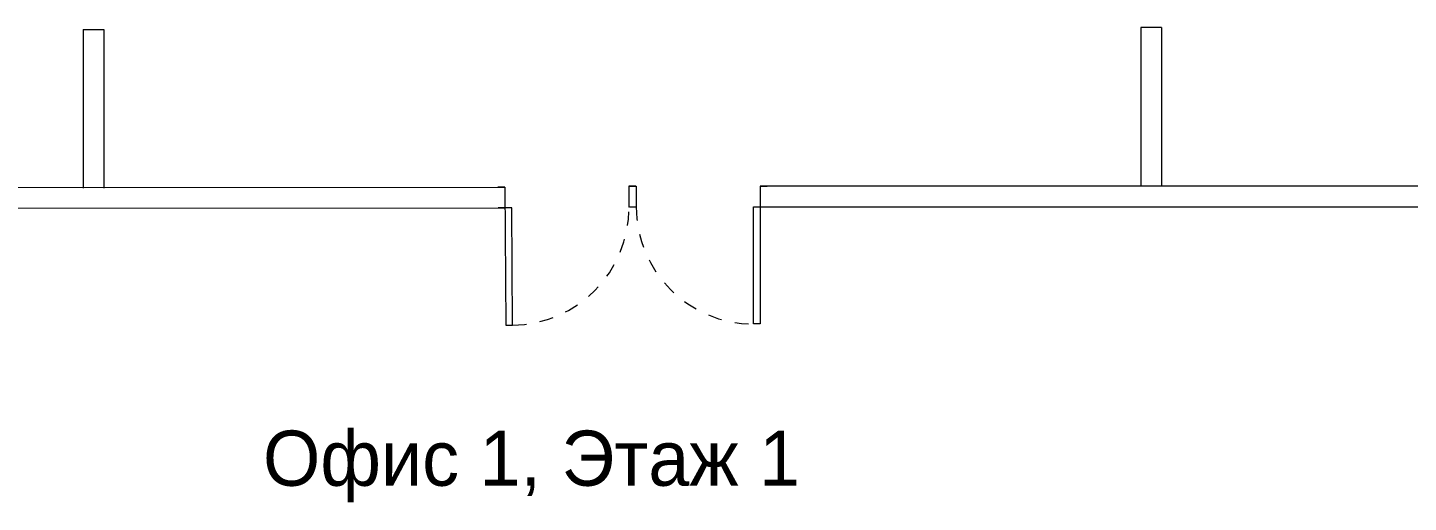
# Model space of a CAD drawing. Header units: inches. Extents: x 164.3 to 247.9, y 15.6 to 56.7.
# Drawn here: x 223.71 to 233.72, y 23.92 to 27.37 of the extents above; entities that cross this region are included whole.
import ezdxf

# ---------------------------------------------------------------- set-up
doc = ezdxf.new("R2010")
doc.units = ezdxf.units.IN
doc.header["$MEASUREMENT"] = 0
doc.linetypes.add('DASHED', pattern=[0.75, 0.5, -0.25])
for name, color, linetype, lineweight in [('7', 4, 'Continuous', 5), ('WALL 1 100', 250, 'Continuous', 9), ('окно', 7, 'Continuous', 9)]:
    doc.layers.add(name, color=color, linetype=linetype, lineweight=lineweight)
doc.layers.add('DOOR WINDOW 1 100', color=7, linetype='Continuous', lineweight=5, true_color=0x666666)
doc.styles.add('SS Projects_100_notes', font='', dxfattribs={"height": 0.4})
doc.styles.get('SS Projects_100_notes').set_extended_font_data('Bahnschrift')

msp = doc.modelspace()

# ---------------------------------------------------------------- linework, layer by layer
at = {"layer": '7', "color": 8, "linetype": 'DASHED', "ltscale": 0.2}
for centre, start, end in [((227.22, 26.059), 270.4014, 0.4014), ((228.973, 26.067), 180, 270)]:
    msp.add_arc(centre, 0.85, start, end, dxfattribs=at)
at = {"layer": 'DOOR WINDOW 1 100'}
for p, q in [((227.169, 26.209), (227.119, 26.209)), ((227.169, 26.209), (227.176, 25.209)), ((228.119, 26.216), (228.069, 26.215)), ((228.069, 26.215), (228.07, 26.065)), ((228.073, 26.217), (228.123, 26.217)), ((228.123, 26.217), (228.123, 26.067)), ((229.023, 26.217), (229.073, 26.217)), ((229.023, 26.217), (229.023, 25.217)), ((227.22, 26.059), (227.12, 26.059)), ((227.226, 25.209), (227.22, 26.059)), ((228.12, 26.066), (228.07, 26.065)), ((228.073, 26.067), (228.123, 26.067)), ((228.973, 25.217), (228.973, 26.067)), ((228.973, 26.067), (229.073, 26.067)), ((227.176, 25.209), (227.226, 25.209)), ((229.023, 25.217), (228.973, 25.217))]:
    msp.add_line(p, q, dxfattribs=at)
at = {"layer": 'WALL 1 100', "color": 0}
for p, q in [((224.11, 27.351), (224.11, 26.201)), ((224.11, 27.351), (224.26, 27.351)), ((224.26, 27.351), (224.26, 26.201)), ((231.784, 27.366), (231.784, 26.216)), ((231.934, 27.366), (231.784, 27.366)), ((231.934, 27.366), (231.934, 26.216)), ((208.27, 26.2), (227.169, 26.209)), ((227.169, 26.209), (227.17, 26.059)), ((229.023, 26.217), (229.023, 26.065)), ((247.774, 26.215), (229.023, 26.216)), ((208.12, 26.05), (227.17, 26.059)), ((247.924, 26.065), (229.023, 26.065))]:
    msp.add_line(p, q, dxfattribs=at)

# ---------------------------------------------------------------- texts
at = {"layer": 'окно', "color": 7, "linetype": 'ByBlock', "lineweight": 0, "insert": (225.415, 24.444), "char_height": 0.4, "attachment_point": 1, "style": 'SS Projects_100_notes'}
msp.add_mtext_dynamic_manual_height_columns('Офис 1, Этаж 1', width=5.78421, gutter_width=1, heights=[0.24], dxfattribs=at)

doc.saveas('drawing.dxf')
